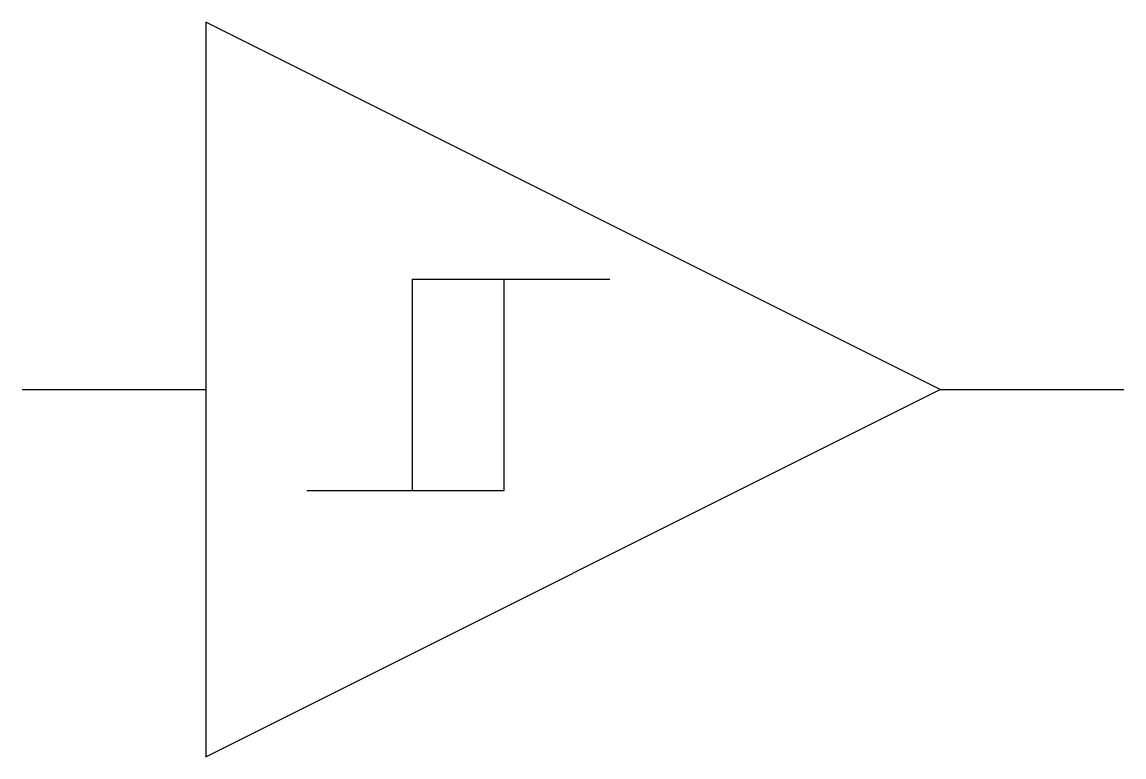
# Model space of a CAD drawing. Header units: millimetres. Extents: x -15 to 15, y -10 to 10.
import ezdxf

# ---------------------------------------------------------------- set-up
doc = ezdxf.new("R2010")
doc.units = ezdxf.units.MM
doc.layers.add('OBJECT', color=18, linetype='Continuous', lineweight=25, true_color=0x000000)

msp = doc.modelspace()

# ---------------------------------------------------------------- linework, layer by layer
at = {"layer": 'OBJECT'}
for p, q in [((-10, 10), (-10, -10)), ((10, 0), (-10, 10)), ((-4.375, 3), (1, 3)), ((-4.375, 3), (-4.375, -2.75)), ((-1.875, -2.75), (-1.875, 3)), ((-15, 0), (-10, 0)), ((-10, -10), (10, 0)), ((10, 0), (15, 0)), ((-7.25, -2.75), (-1.875, -2.75))]:
    msp.add_line(p, q, dxfattribs=at)

doc.saveas('drawing.dxf')
